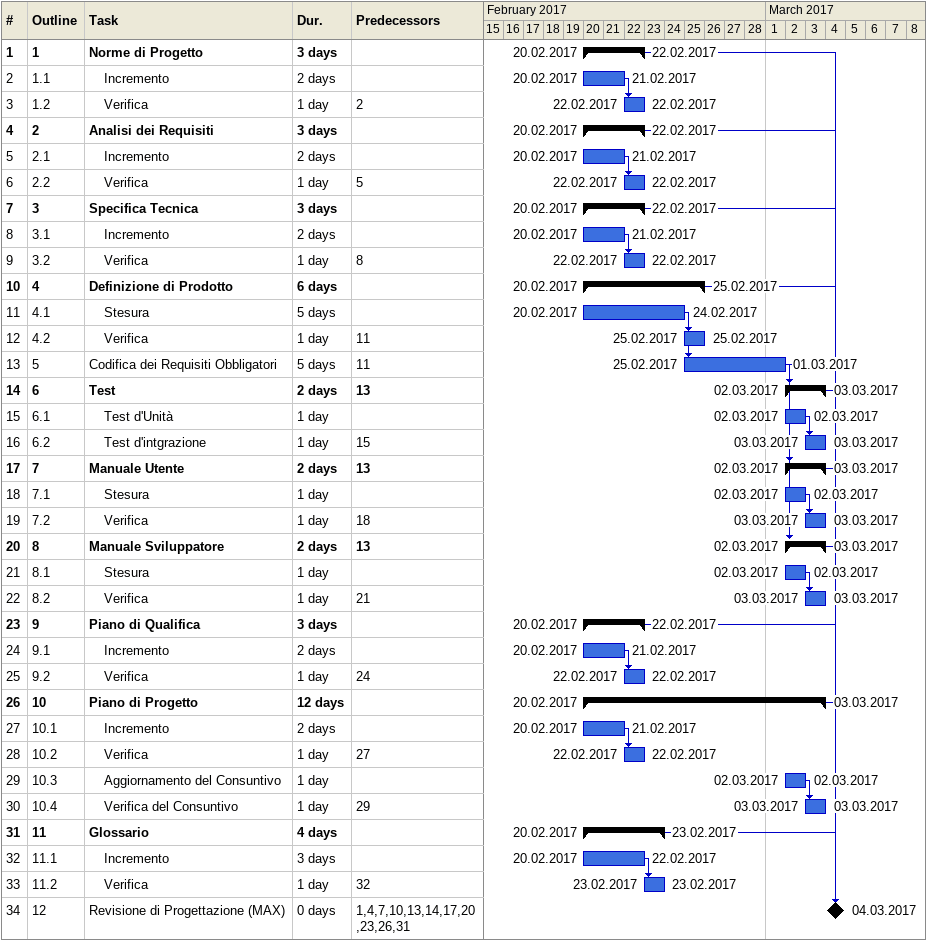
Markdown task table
| ID | WBS | Task | Duration | Start | Finish | Predecessors |
|---|---|---|---|---|---|---|
| 1 | 1 | **Norme di Progetto** | 3d | 2017-02-20 | 2017-02-22 |  |
| 2 | 1.1 | Incremento | 2d | 2017-02-20 | 2017-02-21 |  |
| 3 | 1.2 | Verifica | 1d | 2017-02-22 | 2017-02-22 | 2 |
| 4 | 2 | **Analisi dei Requisiti** | 3d | 2017-02-20 | 2017-02-22 |  |
| 5 | 2.1 | Incremento | 2d | 2017-02-20 | 2017-02-21 |  |
| 6 | 2.2 | Verifica | 1d | 2017-02-22 | 2017-02-22 | 5 |
| 7 | 3 | **Specifica Tecnica** | 3d | 2017-02-20 | 2017-02-22 |  |
| 8 | 3.1 | Incremento | 2d | 2017-02-20 | 2017-02-21 |  |
| 9 | 3.2 | Verifica | 1d | 2017-02-22 | 2017-02-22 | 8 |
| 10 | 4 | **Definizione di Prodotto** | 6d | 2017-02-20 | 2017-02-25 |  |
| 11 | 4.1 | Stesura | 5d | 2017-02-20 | 2017-02-24 |  |
| 12 | 4.2 | Verifica | 1d | 2017-02-25 | 2017-02-25 | 11 |
| 13 | 5 | Codifica dei Requisiti Obbligatori | 5d | 2017-02-25 | 2017-03-01 | 11 |
| 14 | 6 | **Test** | 2d | 2017-03-02 | 2017-03-03 | 13 |
| 15 | 6.1 | Test d'Unità | 1d | 2017-03-02 | 2017-03-02 |  |
| 16 | 6.2 | Test d'intgrazione | 1d | 2017-03-03 | 2017-03-03 | 15 |
| 17 | 7 | **Manuale Utente** | 2d | 2017-03-02 | 2017-03-03 | 13 |
| 18 | 7.1 | Stesura | 1d | 2017-03-02 | 2017-03-02 |  |
| 19 | 7.2 | Verifica | 1d | 2017-03-03 | 2017-03-03 | 18 |
| 20 | 8 | **Manuale Sviluppatore** | 2d | 2017-03-02 | 2017-03-03 | 13 |
| 21 | 8.1 | Stesura | 1d | 2017-03-02 | 2017-03-02 |  |
| 22 | 8.2 | Verifica | 1d | 2017-03-03 | 2017-03-03 | 21 |
| 23 | 9 | **Piano di Qualifica** | 3d | 2017-02-20 | 2017-02-22 |  |
| 24 | 9.1 | Incremento | 2d | 2017-02-20 | 2017-02-21 |  |
| 25 | 9.2 | Verifica | 1d | 2017-02-22 | 2017-02-22 | 24 |
| 26 | 10 | **Piano di Progetto** | 12d | 2017-02-20 | 2017-03-03 |  |
| 27 | 10.1 | Incremento | 2d | 2017-02-20 | 2017-02-21 |  |
| 28 | 10.2 | Verifica | 1d | 2017-02-22 | 2017-02-22 | 27 |
| 29 | 10.3 | Aggiornamento del Consuntivo | 1d | 2017-03-02 | 2017-03-02 |  |
| 30 | 10.4 | Verifica del Consuntivo | 1d | 2017-03-03 | 2017-03-03 | 29 |
| 31 | 11 | **Glossario** | 4d | 2017-02-20 | 2017-02-23 |  |
| 32 | 11.1 | Incremento | 3d | 2017-02-20 | 2017-02-22 |  |
| 33 | 11.2 | Verifica | 1d | 2017-02-23 | 2017-02-23 | 32 |
| 34 | 12 | Revisione di Progettazione (MAX) | 0d | 2017-03-04 | 2017-03-04 | 1, 4, 7, 10, 13, 14, 17, 20, 23, 26, 31 |
